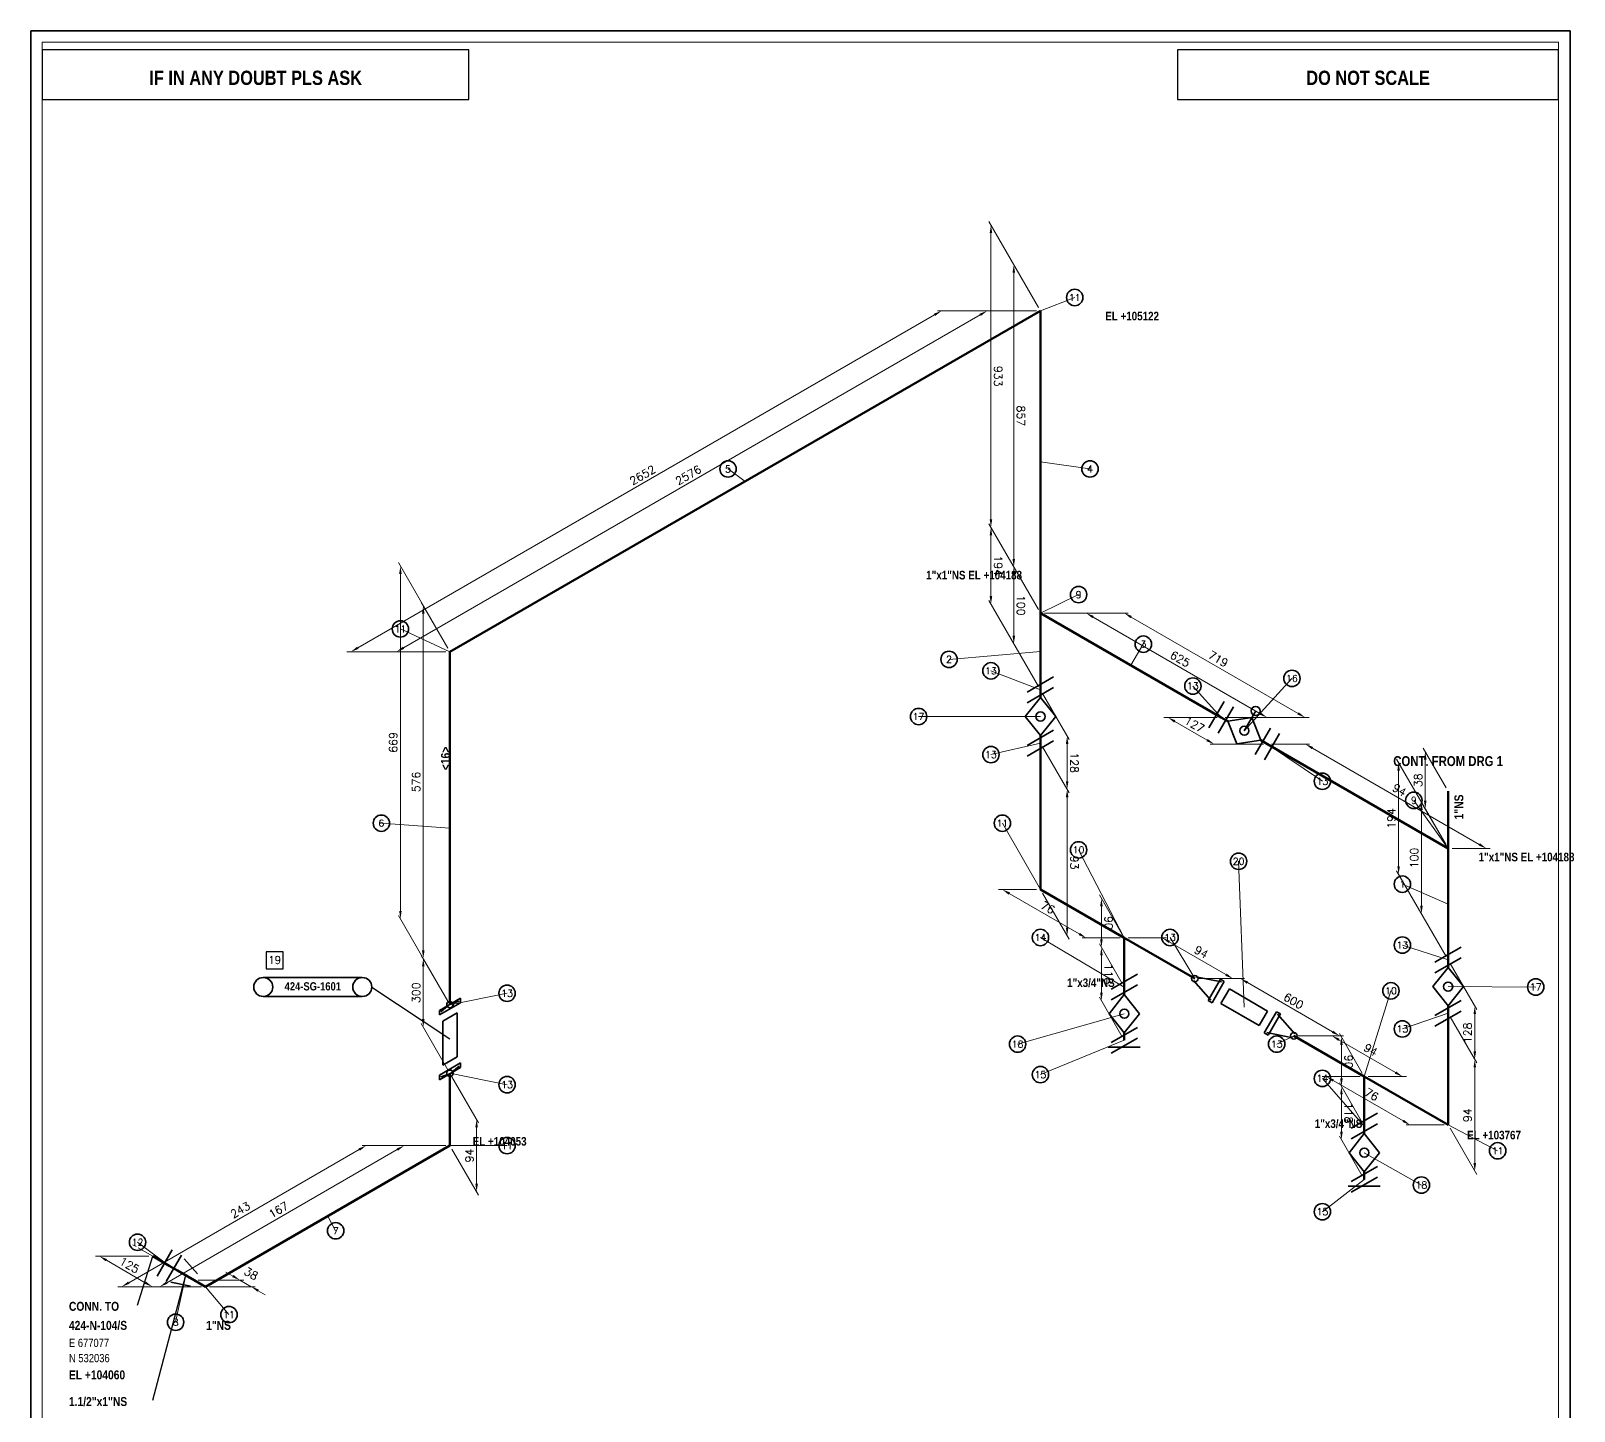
# Model space of a CAD drawing. Header units: millimetres. Extents: x 8 to 413, y 8 to 586.
# Drawn here: x 8 to 413.1, y 223.7 to 586 of the extents above; entities that cross this region are included whole.
import ezdxf
from ezdxf.enums import TextEntityAlignment as Align

# ---------------------------------------------------------------- set-up
doc = ezdxf.new("R2010")
doc.units = ezdxf.units.MM
doc.linetypes.add('CENTER', pattern=[5.08, 3.175, -0.635, 0.635, -0.635])
for name, color, linetype, lineweight in [('BORDER', 7, 'Continuous', 35), ('CALLOUT', 3, 'Continuous', 35), ('CENTER', 2, 'CENTER', 20), ('COMPONENT', 4, 'Continuous', 50), ('DIM', 2, 'Continuous', 20), ('LABEL', 7, 'Continuous', 20), ('PIPE', 4, 'Continuous', 53), ('TITLE', 7, 'Continuous', 20)]:
    doc.layers.add(name, color=color, linetype=linetype, lineweight=lineweight)
doc.styles.add('CRE_ARIAL_NARROW', font='Arial Narrow.ttf')
doc.styles.add('CRE_ARIAL_NARROW_BOLD', font='Arial Narrow Bold.ttf')
doc.styles.add('CRE_ROMANS', font='romans.shx')
doc.dimstyles.new('CRE_PTFE_DIM', dxfattribs={"dimtxt": 2.1, "dimasz": 2.1, "dimexe": 1.05, "dimexo": 1.05, "dimgap": 0.84, "dimtad": 1, "dimdec": 0, "dimzin": 12, "dimtxsty": 'CRE_ROMANS', "dimcen": 2.5, "dimclrd": 2, "dimclre": 2, "dimclrt": 2, "dimazin": 3, "dimtfac": 1, "dimtmove": 0, "dimatfit": 3, "dimlwd": 20, "dimlwe": 20})

# ---------------------------------------------------------------- blocks, each defined once
blk = doc.blocks.new('_CLOSEDFILLED')
at = {"color": 0, "linetype": 'BYBLOCK'}
blk.add_solid([(-1, 0.16), (0, 0), (-1, -0.16)], dxfattribs=at)
blk = doc.blocks.new('*D1')
at = {"color": 2, "lineweight": 20}
for p, q in [((43.68, 257.38), (104.18, 292.31)), ((116.95, 293.36), (104.95, 293.36)), ((52.81, 256.33), (40.81, 256.33))]:
    blk.add_line(p, q, dxfattribs=at)
at = {"layer": 'Defpoints'}
for p in [(118, 293.36), (41.86, 256.33), (53.86, 256.33)]:
    blk.add_point(p, dxfattribs=at)
at = {"layer": 'DIM', "color": 2, "xscale": 2.1, "yscale": 2.1}
for p, rotation in [((106, 293.36), 29.999999999999993), ((41.86, 256.33), 210)]:
    blk.add_blockref('_CLOSEDFILLED', p, dxfattribs=dict(at, rotation=rotation))
at = {"layer": 'DIM', "color": 2, "insert": (72.98, 276.48), "char_height": 2.1, "attachment_point": 5, "rotation": 30, "style": 'CRE_ROMANS'}
blk.add_mtext('167', dxfattribs=at)
blk = doc.blocks.new('*D2')
at = {"color": 2, "lineweight": 20}
for p, q in [((33.68, 257.38), (94.18, 292.31)), ((116.95, 293.36), (94.95, 293.36)), ((52.81, 256.33), (30.81, 256.33))]:
    blk.add_line(p, q, dxfattribs=at)
at = {"layer": 'Defpoints'}
for p in [(118, 293.36), (31.86, 256.33), (53.86, 256.33)]:
    blk.add_point(p, dxfattribs=at)
at = {"layer": 'DIM', "color": 2, "xscale": 2.1, "yscale": 2.1}
for p, rotation in [((96, 293.36), 29.999999999999993), ((31.86, 256.33), 210)]:
    blk.add_blockref('_CLOSEDFILLED', p, dxfattribs=dict(at, rotation=rotation))
at = {"layer": 'DIM', "color": 2, "insert": (62.98, 276.48), "char_height": 2.1, "attachment_point": 5, "rotation": 30, "style": 'CRE_ROMANS'}
blk.add_mtext('243', dxfattribs=at)
blk = doc.blocks.new('*D3')
at = {"color": 2, "lineweight": 20}
for p, q in [((117.47, 423.91), (110.47, 436.03)), ((111, 344.59), (111, 433.02)), ((117.47, 331.27), (110.47, 343.4))]:
    blk.add_line(p, q, dxfattribs=at)
at = {"layer": 'Defpoints'}
for p in [(118, 423), (111, 342.49), (118, 330.36)]:
    blk.add_point(p, dxfattribs=at)
at = {"layer": 'DIM', "color": 2, "xscale": 2.1, "yscale": 2.1}
for p, rotation in [((111, 435.12), 90), ((111, 342.49), 270)]:
    blk.add_blockref('_CLOSEDFILLED', p, dxfattribs=dict(at, rotation=rotation))
at = {"layer": 'DIM', "color": 2, "insert": (109.11, 388.81), "char_height": 2.1, "attachment_point": 5, "rotation": 90, "style": 'CRE_ROMANS'}
blk.add_mtext('576', dxfattribs=at)
blk = doc.blocks.new('*D4')
at = {"color": 2, "lineweight": 20}
for p, q in [((117.47, 423.91), (104.47, 446.43)), ((105, 354.98), (105, 443.42)), ((117.47, 331.27), (104.47, 353.79))]:
    blk.add_line(p, q, dxfattribs=at)
at = {"layer": 'Defpoints'}
for p in [(118, 423), (105, 352.88), (118, 330.36)]:
    blk.add_point(p, dxfattribs=at)
at = {"layer": 'DIM', "color": 2, "xscale": 2.1, "yscale": 2.1}
for p, rotation in [((105, 445.52), 90), ((105, 352.88), 270)]:
    blk.add_blockref('_CLOSEDFILLED', p, dxfattribs=dict(at, rotation=rotation))
at = {"layer": 'DIM', "color": 2, "insert": (103.11, 399.2), "char_height": 2.1, "attachment_point": 5, "rotation": 90, "style": 'CRE_ROMANS'}
blk.add_mtext('669', dxfattribs=at)
blk = doc.blocks.new('*D5')
at = {"color": 2, "lineweight": 20}
for p, q in [((105.82, 424.05), (257.18, 511.44)), ((271.95, 512.49), (257.95, 512.49)), ((116.95, 423), (102.95, 423))]:
    blk.add_line(p, q, dxfattribs=at)
at = {"layer": 'Defpoints'}
for p in [(273, 512.49), (104, 423), (118, 423)]:
    blk.add_point(p, dxfattribs=at)
at = {"layer": 'DIM', "color": 2, "xscale": 2.1, "yscale": 2.1}
for p, rotation in [((259, 512.49), 29.999999999999986), ((104, 423), 210)]:
    blk.add_blockref('_CLOSEDFILLED', p, dxfattribs=dict(at, rotation=rotation))
at = {"layer": 'DIM', "color": 2, "insert": (180.56, 469.38), "char_height": 2.1, "attachment_point": 5, "rotation": 30, "style": 'CRE_ROMANS'}
blk.add_mtext('2576', dxfattribs=at)
blk = doc.blocks.new('*D6')
at = {"color": 2, "lineweight": 20}
for p, q in [((93.82, 424.05), (245.18, 511.44)), ((271.95, 512.49), (245.95, 512.49)), ((116.95, 423), (90.95, 423))]:
    blk.add_line(p, q, dxfattribs=at)
at = {"layer": 'Defpoints'}
for p in [(273, 512.49), (92, 423), (118, 423)]:
    blk.add_point(p, dxfattribs=at)
at = {"layer": 'DIM', "color": 2, "xscale": 2.1, "yscale": 2.1}
for p, rotation in [((247, 512.49), 29.999999999999986), ((92, 423), 210)]:
    blk.add_blockref('_CLOSEDFILLED', p, dxfattribs=dict(at, rotation=rotation))
at = {"layer": 'DIM', "color": 2, "insert": (168.56, 469.38), "char_height": 2.1, "attachment_point": 5, "rotation": 30, "style": 'CRE_ROMANS'}
blk.add_mtext('2652', dxfattribs=at)
blk = doc.blocks.new('*D7')
at = {"color": 2, "lineweight": 20}
for p, q in [((272.48, 513.4), (265.48, 525.52)), ((266, 522.51), (266, 447.39)), ((272.48, 434.07), (265.48, 446.2))]:
    blk.add_line(p, q, dxfattribs=at)
at = {"layer": 'Defpoints'}
for p in [(266, 524.61), (273, 512.49), (273, 433.16)]:
    blk.add_point(p, dxfattribs=at)
at = {"layer": 'DIM', "color": 2, "xscale": 2.1, "yscale": 2.1}
for p, rotation in [((266, 524.61), 90), ((266, 445.29), -90)]:
    blk.add_blockref('_CLOSEDFILLED', p, dxfattribs=dict(at, rotation=rotation))
at = {"layer": 'DIM', "color": 2, "insert": (267.89, 484.95), "char_height": 2.1, "attachment_point": 5, "rotation": 270, "style": 'CRE_ROMANS'}
blk.add_mtext('857', dxfattribs=at)
blk = doc.blocks.new('*D8')
at = {"color": 2, "lineweight": 20}
for p, q in [((272.48, 513.4), (259.48, 535.92)), ((260, 532.91), (260, 457.78)), ((272.48, 434.07), (259.48, 456.59))]:
    blk.add_line(p, q, dxfattribs=at)
at = {"layer": 'Defpoints'}
for p in [(260, 535.01), (273, 512.49), (273, 433.16)]:
    blk.add_point(p, dxfattribs=at)
at = {"layer": 'DIM', "color": 2, "xscale": 2.1, "yscale": 2.1}
for p, rotation in [((260, 535.01), 90), ((260, 455.68), -90)]:
    blk.add_blockref('_CLOSEDFILLED', p, dxfattribs=dict(at, rotation=rotation))
at = {"layer": 'DIM', "color": 2, "insert": (261.89, 495.34), "char_height": 2.1, "attachment_point": 5, "rotation": 270, "style": 'CRE_ROMANS'}
blk.add_mtext('933', dxfattribs=at)
blk = doc.blocks.new('*D9')
at = {"color": 2, "lineweight": 20}
for p, q in [((274.05, 433.16), (286.05, 433.16)), ((286.82, 432.11), (330.62, 406.82)), ((321.49, 405.77), (333.49, 405.77))]:
    blk.add_line(p, q, dxfattribs=at)
at = {"layer": 'Defpoints'}
for p in [(273, 433.16), (285, 433.16), (320.44, 405.77)]:
    blk.add_point(p, dxfattribs=at)
at = {"layer": 'DIM', "color": 2, "xscale": 2.1, "yscale": 2.1}
for p, rotation in [((285, 433.16), 150.00000000000003), ((332.44, 405.77), -29.99999999999998)]:
    blk.add_blockref('_CLOSEDFILLED', p, dxfattribs=dict(at, rotation=rotation))
at = {"layer": 'DIM', "color": 2, "insert": (309.66, 421.11), "char_height": 2.1, "attachment_point": 5, "rotation": 330, "style": 'CRE_ROMANS'}
blk.add_mtext('625', dxfattribs=at)
blk = doc.blocks.new('*D10')
at = {"color": 2, "lineweight": 20}
for p, q in [((274.05, 433.16), (296.05, 433.16)), ((296.82, 432.11), (340.62, 406.82)), ((321.49, 405.77), (343.49, 405.77))]:
    blk.add_line(p, q, dxfattribs=at)
at = {"layer": 'Defpoints'}
for p in [(273, 433.16), (295, 433.16), (320.44, 405.77)]:
    blk.add_point(p, dxfattribs=at)
at = {"layer": 'DIM', "color": 2, "xscale": 2.1, "yscale": 2.1}
for p, rotation in [((295, 433.16), 150.00000000000003), ((342.44, 405.77), -29.99999999999998)]:
    blk.add_blockref('_CLOSEDFILLED', p, dxfattribs=dict(at, rotation=rotation))
at = {"layer": 'DIM', "color": 2, "insert": (319.66, 421.11), "char_height": 2.1, "attachment_point": 5, "rotation": 330, "style": 'CRE_ROMANS'}
blk.add_mtext('719', dxfattribs=at)
blk = doc.blocks.new('*D11')
at = {"color": 2, "lineweight": 20}
for p, q in [((272.48, 434.07), (265.48, 446.2)), ((266, 443.19), (266, 427.22)), ((272.48, 413.91), (265.48, 426.03))]:
    blk.add_line(p, q, dxfattribs=at)
at = {"layer": 'Defpoints'}
for p in [(266, 445.29), (273, 433.16), (273, 413)]:
    blk.add_point(p, dxfattribs=at)
at = {"layer": 'DIM', "color": 2, "xscale": 2.1, "yscale": 2.1}
for p, rotation in [((266, 445.29), 90), ((266, 425.12), -90)]:
    blk.add_blockref('_CLOSEDFILLED', p, dxfattribs=dict(at, rotation=rotation))
at = {"layer": 'DIM', "color": 2, "insert": (267.89, 435.21), "char_height": 2.1, "attachment_point": 5, "rotation": 270, "style": 'CRE_ROMANS'}
blk.add_mtext('100', dxfattribs=at)
blk = doc.blocks.new('*D12')
at = {"color": 2, "lineweight": 20}
for p, q in [((272.48, 434.07), (259.48, 456.59)), ((260, 453.58), (260, 437.62)), ((272.48, 413.91), (259.48, 436.43))]:
    blk.add_line(p, q, dxfattribs=at)
at = {"layer": 'Defpoints'}
for p in [(260, 455.68), (273, 433.16), (273, 413)]:
    blk.add_point(p, dxfattribs=at)
at = {"layer": 'DIM', "color": 2, "xscale": 2.1, "yscale": 2.1}
for p, rotation in [((260, 455.68), 90), ((260, 435.52), -90)]:
    blk.add_blockref('_CLOSEDFILLED', p, dxfattribs=dict(at, rotation=rotation))
at = {"layer": 'DIM', "color": 2, "insert": (261.89, 445.6), "char_height": 2.1, "attachment_point": 5, "rotation": 270, "style": 'CRE_ROMANS'}
blk.add_mtext('194', dxfattribs=at)
blk = doc.blocks.new('*D13')
at = {"color": 2, "lineweight": 20}
for p, q in [((379.48, 372.3), (372.48, 384.42)), ((373, 356.32), (373, 381.41)), ((379.48, 343.01), (372.48, 355.13))]:
    blk.add_line(p, q, dxfattribs=at)
at = {"layer": 'Defpoints'}
for p in [(380, 371.39), (373, 354.22), (380, 342.1)]:
    blk.add_point(p, dxfattribs=at)
at = {"layer": 'DIM', "color": 2, "xscale": 2.1, "yscale": 2.1}
for p, rotation in [((373, 383.51), 90), ((373, 354.22), 270)]:
    blk.add_blockref('_CLOSEDFILLED', p, dxfattribs=dict(at, rotation=rotation))
at = {"layer": 'DIM', "color": 2, "insert": (371.11, 368.87), "char_height": 2.1, "attachment_point": 5, "rotation": 90, "style": 'CRE_ROMANS'}
blk.add_mtext('100', dxfattribs=at)
blk = doc.blocks.new('*D14')
at = {"color": 2, "lineweight": 20}
for p, q in [((379.48, 372.3), (366.48, 394.81)), ((367, 366.71), (367, 391.8)), ((379.48, 343.01), (366.48, 365.52))]:
    blk.add_line(p, q, dxfattribs=at)
at = {"layer": 'Defpoints'}
for p in [(380, 371.39), (367, 364.61), (380, 342.1)]:
    blk.add_point(p, dxfattribs=at)
at = {"layer": 'DIM', "color": 2, "xscale": 2.1, "yscale": 2.1}
for p, rotation in [((367, 393.9), 90), ((367, 364.61), 270)]:
    blk.add_blockref('_CLOSEDFILLED', p, dxfattribs=dict(at, rotation=rotation))
at = {"layer": 'DIM', "color": 2, "insert": (365.11, 379.26), "char_height": 2.1, "attachment_point": 5, "rotation": 90, "style": 'CRE_ROMANS'}
blk.add_mtext('194', dxfattribs=at)
blk = doc.blocks.new('*D15')
at = {"color": 2, "lineweight": 20}
for p, q in [((117.47, 331.27), (110.47, 343.4)), ((111, 326.59), (111, 340.39)), ((117.47, 313.27), (110.47, 325.4))]:
    blk.add_line(p, q, dxfattribs=at)
at = {"layer": 'Defpoints'}
for p in [(118, 330.36), (111, 324.49), (118, 312.36)]:
    blk.add_point(p, dxfattribs=at)
at = {"layer": 'DIM', "color": 2, "xscale": 2.1, "yscale": 2.1}
for p, rotation in [((111, 342.49), 90), ((111, 324.49), 270)]:
    blk.add_blockref('_CLOSEDFILLED', p, dxfattribs=dict(at, rotation=rotation))
at = {"layer": 'DIM', "color": 2, "insert": (109.11, 333.49), "char_height": 2.1, "attachment_point": 5, "rotation": 90, "style": 'CRE_ROMANS'}
blk.add_mtext('300', dxfattribs=at)
blk = doc.blocks.new('*D16')
at = {"color": 2, "lineweight": 20}
for p, q in [((319.39, 405.77), (305.39, 405.77)), ((308.26, 404.72), (316.74, 399.82)), ((331.51, 398.77), (317.51, 398.77))]:
    blk.add_line(p, q, dxfattribs=at)
at = {"layer": 'Defpoints'}
for p in [(306.44, 405.77), (320.44, 405.77), (332.56, 398.77)]:
    blk.add_point(p, dxfattribs=at)
at = {"layer": 'DIM', "color": 2, "xscale": 2.1, "yscale": 2.1}
for p, rotation in [((306.44, 405.77), 149.99999999999991), ((318.56, 398.77), -30.00000000000008)]:
    blk.add_blockref('_CLOSEDFILLED', p, dxfattribs=dict(at, rotation=rotation))
at = {"layer": 'DIM', "color": 2, "insert": (313.45, 403.91), "char_height": 2.1, "attachment_point": 5, "rotation": 330, "style": 'CRE_ROMANS'}
blk.add_mtext('127', dxfattribs=at)
blk = doc.blocks.new('*D17')
at = {"color": 2, "lineweight": 20}
for p, q in [((333.61, 398.77), (343.61, 398.77)), ((344.38, 397.72), (388.18, 372.44)), ((381.05, 371.39), (391.05, 371.39))]:
    blk.add_line(p, q, dxfattribs=at)
at = {"layer": 'Defpoints'}
for p in [(332.56, 398.77), (342.56, 398.77), (380, 371.39)]:
    blk.add_point(p, dxfattribs=at)
at = {"layer": 'DIM', "color": 2, "xscale": 2.1, "yscale": 2.1}
for p, rotation in [((342.56, 398.77), 150.00000000000003), ((390, 371.39), -29.99999999999998)]:
    blk.add_blockref('_CLOSEDFILLED', p, dxfattribs=dict(at, rotation=rotation))
at = {"layer": 'DIM', "color": 2, "insert": (367.23, 386.72), "char_height": 2.1, "attachment_point": 5, "rotation": 330, "style": 'CRE_ROMANS'}
blk.add_mtext('94', dxfattribs=at)
blk = doc.blocks.new('*D18')
at = {"color": 2, "lineweight": 20}
for p, q in [((379.48, 387.3), (373.48, 397.69)), ((374, 383.88), (374, 394.68)), ((379.48, 372.3), (373.48, 382.69))]:
    blk.add_line(p, q, dxfattribs=at)
at = {"layer": 'Defpoints'}
for p in [(380, 386.39), (374, 381.78), (380, 371.39)]:
    blk.add_point(p, dxfattribs=at)
at = {"layer": 'DIM', "color": 2, "xscale": 2.1, "yscale": 2.1}
for p, rotation in [((374, 396.78), 90), ((374, 381.78), 270)]:
    blk.add_blockref('_CLOSEDFILLED', p, dxfattribs=dict(at, rotation=rotation))
at = {"layer": 'DIM', "color": 2, "insert": (372.11, 389.28), "char_height": 2.1, "attachment_point": 5, "rotation": 90, "style": 'CRE_ROMANS'}
blk.add_mtext('38', dxfattribs=at)
blk = doc.blocks.new('*D19')
at = {"color": 2, "lineweight": 20}
for p, q in [((273.52, 412.09), (280.52, 399.97)), ((273.52, 398.09), (280.52, 385.97)), ((280, 398.78), (280, 388.98))]:
    blk.add_line(p, q, dxfattribs=at)
at = {"layer": 'Defpoints'}
for p in [(273, 413), (273, 399), (280, 400.88)]:
    blk.add_point(p, dxfattribs=at)
at = {"layer": 'DIM', "color": 2, "xscale": 2.1, "yscale": 2.1}
for p, rotation in [((280, 400.88), 90), ((280, 386.88), -90)]:
    blk.add_blockref('_CLOSEDFILLED', p, dxfattribs=dict(at, rotation=rotation))
at = {"layer": 'DIM', "color": 2, "insert": (281.89, 393.88), "char_height": 2.1, "attachment_point": 5, "rotation": 270, "style": 'CRE_ROMANS'}
blk.add_mtext('128', dxfattribs=at)
blk = doc.blocks.new('*D20')
at = {"color": 2, "lineweight": 20}
for p, q in [((380.52, 341.19), (387.52, 329.06)), ((380.52, 327.19), (387.52, 315.06)), ((387, 318.07), (387, 327.87))]:
    blk.add_line(p, q, dxfattribs=at)
at = {"layer": 'Defpoints'}
for p in [(380, 342.1), (380, 328.1), (387, 315.97)]:
    blk.add_point(p, dxfattribs=at)
at = {"layer": 'DIM', "color": 2, "xscale": 2.1, "yscale": 2.1}
for p, rotation in [((387, 329.97), 90), ((387, 315.97), 270)]:
    blk.add_blockref('_CLOSEDFILLED', p, dxfattribs=dict(at, rotation=rotation))
at = {"layer": 'DIM', "color": 2, "insert": (385.11, 322.97), "char_height": 2.1, "attachment_point": 5, "rotation": 90, "style": 'CRE_ROMANS'}
blk.add_mtext('128', dxfattribs=at)
blk = doc.blocks.new('*D21')
at = {"color": 2, "lineweight": 20}
for p, q in [((296.05, 347.88), (306.05, 347.88)), ((306.82, 346.83), (321.69, 338.24)), ((314.56, 337.19), (324.56, 337.19))]:
    blk.add_line(p, q, dxfattribs=at)
at = {"layer": 'Defpoints'}
for p in [(295, 347.88), (305, 347.88), (313.51, 337.19)]:
    blk.add_point(p, dxfattribs=at)
at = {"layer": 'DIM', "color": 2, "xscale": 2.1, "yscale": 2.1}
for p, rotation in [((305, 347.88), 150), ((323.51, 337.19), -30.000000000000004)]:
    blk.add_blockref('_CLOSEDFILLED', p, dxfattribs=dict(at, rotation=rotation))
at = {"layer": 'DIM', "color": 2, "insert": (315.2, 344.17), "char_height": 2.1, "attachment_point": 5, "rotation": 330, "style": 'CRE_ROMANS'}
blk.add_mtext('94', dxfattribs=at)
blk = doc.blocks.new('*D22')
at = {"color": 2, "lineweight": 20}
for p, q in [((314.56, 337.19), (326.56, 337.19)), ((327.33, 336.14), (349.67, 323.24)), ((340.54, 322.19), (352.54, 322.19))]:
    blk.add_line(p, q, dxfattribs=at)
at = {"layer": 'Defpoints'}
for p in [(313.51, 337.19), (325.51, 337.19), (339.49, 322.19)]:
    blk.add_point(p, dxfattribs=at)
at = {"layer": 'DIM', "color": 2, "xscale": 2.1, "yscale": 2.1}
for p, rotation in [((325.51, 337.19), 150), ((351.49, 322.19), -29.999999999999996)]:
    blk.add_blockref('_CLOSEDFILLED', p, dxfattribs=dict(at, rotation=rotation))
at = {"layer": 'DIM', "color": 2, "insert": (339.45, 331.33), "char_height": 2.1, "attachment_point": 5, "rotation": 330, "style": 'CRE_ROMANS'}
blk.add_mtext('600', dxfattribs=at)
blk = doc.blocks.new('*D23')
at = {"color": 2, "lineweight": 20}
for p, q in [((340.54, 322.19), (350.54, 322.19)), ((351.31, 321.14), (366.18, 312.56)), ((359.05, 311.51), (369.05, 311.51))]:
    blk.add_line(p, q, dxfattribs=at)
at = {"layer": 'Defpoints'}
for p in [(339.49, 322.19), (349.49, 322.19), (358, 311.51)]:
    blk.add_point(p, dxfattribs=at)
at = {"layer": 'DIM', "color": 2, "xscale": 2.1, "yscale": 2.1}
for p, rotation in [((349.49, 322.19), 150), ((368, 311.51), -30.000000000000004)]:
    blk.add_blockref('_CLOSEDFILLED', p, dxfattribs=dict(at, rotation=rotation))
at = {"layer": 'DIM', "color": 2, "insert": (359.69, 318.49), "char_height": 2.1, "attachment_point": 5, "rotation": 330, "style": 'CRE_ROMANS'}
blk.add_mtext('94', dxfattribs=at)
blk = doc.blocks.new('*D24')
at = {"color": 2, "lineweight": 20}
for p, q in [((273.52, 398.09), (280.52, 385.97)), ((280, 384.78), (280, 350.56)), ((273.52, 359.67), (280.52, 347.55))]:
    blk.add_line(p, q, dxfattribs=at)
at = {"layer": 'Defpoints'}
for p in [(273, 399), (280, 386.88), (273, 360.58)]:
    blk.add_point(p, dxfattribs=at)
at = {"layer": 'DIM', "color": 2, "xscale": 2.1, "yscale": 2.1}
for p, rotation in [((280, 386.88), 90), ((280, 348.46), -90)]:
    blk.add_blockref('_CLOSEDFILLED', p, dxfattribs=dict(at, rotation=rotation))
at = {"layer": 'DIM', "color": 2, "insert": (281.89, 367.67), "char_height": 2.1, "attachment_point": 5, "rotation": 270, "style": 'CRE_ROMANS'}
blk.add_mtext('93', dxfattribs=at)
blk = doc.blocks.new('*D25')
at = {"color": 2, "lineweight": 20}
for p, q in [((271.95, 360.58), (261.95, 360.58)), ((264.82, 359.53), (283.18, 348.93)), ((293.95, 347.88), (283.95, 347.88))]:
    blk.add_line(p, q, dxfattribs=at)
at = {"layer": 'Defpoints'}
for p in [(263, 360.58), (273, 360.58), (295, 347.88)]:
    blk.add_point(p, dxfattribs=at)
at = {"layer": 'DIM', "color": 2, "xscale": 2.1, "yscale": 2.1}
for p, rotation in [((263, 360.58), 150.00000000000003), ((285, 347.88), -29.99999999999998)]:
    blk.add_blockref('_CLOSEDFILLED', p, dxfattribs=dict(at, rotation=rotation))
at = {"layer": 'DIM', "color": 2, "insert": (274.94, 355.87), "char_height": 2.1, "attachment_point": 5, "rotation": 330, "style": 'CRE_ROMANS'}
blk.add_mtext('76', dxfattribs=at)
blk = doc.blocks.new('*D26')
at = {"color": 2, "lineweight": 20}
for p, q in [((356.95, 311.51), (346.95, 311.51)), ((349.82, 310.46), (368.18, 299.86)), ((378.95, 298.81), (368.95, 298.81))]:
    blk.add_line(p, q, dxfattribs=at)
at = {"layer": 'Defpoints'}
for p in [(348, 311.51), (358, 311.51), (380, 298.81)]:
    blk.add_point(p, dxfattribs=at)
at = {"layer": 'DIM', "color": 2, "xscale": 2.1, "yscale": 2.1}
for p, rotation in [((348, 311.51), 150.00000000000003), ((370, 298.81), -29.99999999999998)]:
    blk.add_blockref('_CLOSEDFILLED', p, dxfattribs=dict(at, rotation=rotation))
at = {"layer": 'DIM', "color": 2, "insert": (359.94, 306.79), "char_height": 2.1, "attachment_point": 5, "rotation": 330, "style": 'CRE_ROMANS'}
blk.add_mtext('76', dxfattribs=at)
blk = doc.blocks.new('*D27')
at = {"color": 2, "lineweight": 20}
for p, q in [((380.52, 327.19), (387.52, 315.06)), ((387, 288.78), (387, 313.87)), ((380.52, 297.9), (387.52, 285.77))]:
    blk.add_line(p, q, dxfattribs=at)
at = {"layer": 'Defpoints'}
for p in [(380, 328.1), (380, 298.81), (387, 286.68)]:
    blk.add_point(p, dxfattribs=at)
at = {"layer": 'DIM', "color": 2, "xscale": 2.1, "yscale": 2.1}
for p, rotation in [((387, 315.97), 90), ((387, 286.68), 270)]:
    blk.add_blockref('_CLOSEDFILLED', p, dxfattribs=dict(at, rotation=rotation))
at = {"layer": 'DIM', "color": 2, "insert": (385.11, 301.33), "char_height": 2.1, "attachment_point": 5, "rotation": 90, "style": 'CRE_ROMANS'}
blk.add_mtext('94', dxfattribs=at)
blk = doc.blocks.new('*D28')
at = {"color": 2, "lineweight": 20}
for p, q in [((294.48, 348.79), (288.48, 359.18)), ((289, 356.17), (289, 347.49)), ((294.48, 335.91), (288.48, 346.3))]:
    blk.add_line(p, q, dxfattribs=at)
at = {"layer": 'Defpoints'}
for p in [(289, 358.27), (295, 347.88), (295, 335)]:
    blk.add_point(p, dxfattribs=at)
at = {"layer": 'DIM', "color": 2, "xscale": 2.1, "yscale": 2.1}
for p, rotation in [((289, 358.27), 90), ((289, 345.39), -90)]:
    blk.add_blockref('_CLOSEDFILLED', p, dxfattribs=dict(at, rotation=rotation))
at = {"layer": 'DIM', "color": 2, "insert": (290.89, 351.83), "char_height": 2.1, "attachment_point": 5, "rotation": 270, "style": 'CRE_ROMANS'}
blk.add_mtext('90', dxfattribs=at)
blk = doc.blocks.new('*D29')
at = {"color": 2, "lineweight": 20}
for p, q in [((294.48, 335.91), (288.48, 346.3)), ((289, 343.29), (289, 333.49)), ((294.48, 321.91), (288.48, 332.3))]:
    blk.add_line(p, q, dxfattribs=at)
at = {"layer": 'Defpoints'}
for p in [(289, 345.39), (295, 335), (295, 321)]:
    blk.add_point(p, dxfattribs=at)
at = {"layer": 'DIM', "color": 2, "xscale": 2.1, "yscale": 2.1}
for p, rotation in [((289, 345.39), 90), ((289, 331.39), -90)]:
    blk.add_blockref('_CLOSEDFILLED', p, dxfattribs=dict(at, rotation=rotation))
at = {"layer": 'DIM', "color": 2, "insert": (290.89, 338.39), "char_height": 2.1, "attachment_point": 5, "rotation": 270, "style": 'CRE_ROMANS'}
blk.add_mtext('118', dxfattribs=at)
blk = doc.blocks.new('*D30')
at = {"color": 2, "lineweight": 20}
for p, q in [((357.47, 312.42), (351.47, 322.81)), ((352, 319.8), (352, 310.99)), ((357.47, 299.41), (351.47, 309.8))]:
    blk.add_line(p, q, dxfattribs=at)
at = {"layer": 'Defpoints'}
for p in [(352, 321.9), (358, 311.51), (358, 298.5)]:
    blk.add_point(p, dxfattribs=at)
at = {"layer": 'DIM', "color": 2, "xscale": 2.1, "yscale": 2.1}
for p, rotation in [((352, 321.9), 90), ((352, 308.89), -90)]:
    blk.add_blockref('_CLOSEDFILLED', p, dxfattribs=dict(at, rotation=rotation))
at = {"layer": 'DIM', "color": 2, "insert": (353.89, 315.4), "char_height": 2.1, "attachment_point": 5, "rotation": 270, "style": 'CRE_ROMANS'}
blk.add_mtext('90', dxfattribs=at)
blk = doc.blocks.new('*D31')
at = {"color": 2, "lineweight": 20}
for p, q in [((357.48, 299.41), (351.48, 309.8)), ((352, 306.79), (352, 296.99)), ((357.48, 285.41), (351.48, 295.8))]:
    blk.add_line(p, q, dxfattribs=at)
at = {"layer": 'Defpoints'}
for p in [(352, 308.89), (358, 298.5), (358, 284.5)]:
    blk.add_point(p, dxfattribs=at)
at = {"layer": 'DIM', "color": 2, "xscale": 2.1, "yscale": 2.1}
for p, rotation in [((352, 308.89), 90), ((352, 294.89), -90)]:
    blk.add_blockref('_CLOSEDFILLED', p, dxfattribs=dict(at, rotation=rotation))
at = {"layer": 'DIM', "color": 2, "insert": (353.89, 301.89), "char_height": 2.1, "attachment_point": 5, "rotation": 270, "style": 'CRE_ROMANS'}
blk.add_mtext('118', dxfattribs=at)
blk = doc.blocks.new('*D32')
at = {"color": 2, "lineweight": 20}
for p, q in [((38.95, 264.33), (24.95, 264.33)), ((27.82, 263.28), (38.04, 257.38)), ((52.81, 256.33), (38.81, 256.33))]:
    blk.add_line(p, q, dxfattribs=at)
at = {"layer": 'Defpoints'}
for p in [(26, 264.33), (40, 264.33), (53.86, 256.33)]:
    blk.add_point(p, dxfattribs=at)
at = {"layer": 'DIM', "color": 2, "xscale": 2.1, "yscale": 2.1}
for p, rotation in [((26, 264.33), 150), ((39.86, 256.33), -29.999999999999996)]:
    blk.add_blockref('_CLOSEDFILLED', p, dxfattribs=dict(at, rotation=rotation))
at = {"layer": 'DIM', "color": 2, "insert": (33.87, 261.97), "char_height": 2.1, "attachment_point": 5, "rotation": 330, "style": 'CRE_ROMANS'}
blk.add_mtext('125', dxfattribs=at)
blk = doc.blocks.new('*D33')
at = {"color": 2, "lineweight": 20}
for p, q in [((118.53, 311.45), (125.53, 299.33)), ((125, 283.34), (125, 298.14)), ((118.53, 292.45), (125.53, 280.33))]:
    blk.add_line(p, q, dxfattribs=at)
at = {"layer": 'Defpoints'}
for p in [(118, 312.36), (118, 293.36), (125, 281.24)]:
    blk.add_point(p, dxfattribs=at)
at = {"layer": 'DIM', "color": 2, "xscale": 2.1, "yscale": 2.1}
for p, rotation in [((125, 300.24), 90), ((125, 281.24), 270)]:
    blk.add_blockref('_CLOSEDFILLED', p, dxfattribs=dict(at, rotation=rotation))
at = {"layer": 'DIM', "color": 2, "insert": (123.11, 290.74), "char_height": 2.1, "attachment_point": 5, "rotation": 90, "style": 'CRE_ROMANS'}
blk.add_mtext('94', dxfattribs=at)
blk = doc.blocks.new('*D34')
at = {"color": 2, "lineweight": 20}
for p, q in [((61.01, 259.13), (59.19, 260.18)), ((51.88, 258.08), (63.88, 258.08)), ((54.91, 256.33), (66.91, 256.33)), ((62.83, 258.08), (65.86, 256.33)), ((67.68, 255.28), (69.49, 254.23))]:
    blk.add_line(p, q, dxfattribs=at)
at = {"layer": 'Defpoints'}
for p in [(50.83, 258.08), (53.86, 256.33), (62.83, 258.08)]:
    blk.add_point(p, dxfattribs=at)
at = {"layer": 'DIM', "color": 2, "xscale": 2.1, "yscale": 2.1}
for p, rotation in [((62.83, 258.08), -30.000000000000018), ((65.86, 256.33), 149.99999999999997)]:
    blk.add_blockref('_CLOSEDFILLED', p, dxfattribs=dict(at, rotation=rotation))
at = {"layer": 'DIM', "color": 2, "insert": (65.81, 259.75), "char_height": 2.1, "attachment_point": 5, "rotation": 330, "style": 'CRE_ROMANS'}
blk.add_mtext('38', dxfattribs=at)

msp = doc.modelspace()

# ---------------------------------------------------------------- linework, layer by layer
at = {"layer": 'BORDER', "lineweight": 35}
msp.add_lwpolyline([(8, 8), (412, 8), (412, 586), (8, 586)], close=True, dxfattribs=at)
at = {"layer": 'BORDER', "lineweight": 20}
msp.add_lwpolyline([(11, 11), (409, 11), (409, 583), (11, 583)], close=True, dxfattribs=at)
at = {"layer": 'BORDER', "lineweight": 25}
for points in [[(11, 568), (123, 568), (123, 581), (11, 581)], [(309, 568), (409, 568), (409, 581), (309, 581)]]:
    msp.add_lwpolyline(points, close=True, dxfattribs=at)
at = {"layer": 'CALLOUT', "lineweight": 20}
for p, q in [((282, 516), (273, 512.49)), ((191, 471), (195.5, 467.74)), ((286, 471), (273, 472.83)), ((283, 438), (273, 433.16)), ((105, 429), (118, 423)), ((249, 421), (273, 423.08)), ((300, 425), (296.72, 419.47)), ((260, 418), (273, 413)), ((313, 414), (320.44, 405.77)), ((339, 416), (326.5, 402.27)), ((241, 406), (273, 406)), ((260, 396), (273, 399)), ((347, 389), (332.56, 398.77)), ((371, 384), (380, 371.39)), ((100, 378), (118, 376.68)), ((263, 378), (273, 360.58)), ((283, 371), (295, 347.88)), ((325, 368), (326.5, 329.69)), ((368, 362), (380, 356.74)), ((273, 348), (295, 335)), ((307, 348), (313.51, 337.19)), ((368, 346), (380, 342.1)), ((133, 333.36), (118, 330.36)), ((365, 334), (358, 311.51)), ((403, 335), (380, 335.1)), ((267, 320), (295, 328)), ((368, 324), (380, 328.1)), ((273, 312), (295, 321)), ((335, 320), (339.49, 322.19)), ((133, 309.36), (118, 312.36)), ((347, 311), (358, 298.5)), ((393, 292), (380, 298.81)), ((133, 293.36), (118, 293.36)), ((373, 283), (358, 291.5)), ((347, 276), (358, 284.5)), ((88, 271), (85.93, 274.85)), ((36, 268), (44.33, 261.83)), ((46, 247), (48.66, 259.33)), ((60, 249), (53.86, 256.33))]:
    msp.add_line(p, q, dxfattribs=at)
at = {"layer": 'CALLOUT', "lineweight": 25}
msp.add_line((97.5, 335), (118, 321.36), dxfattribs=at)
msp.add_lwpolyline([(69.8, 339.8), (74.2, 339.8), (74.2, 344.2), (69.8, 344.2)], close=True, dxfattribs=at)
at = {"layer": 'CALLOUT', "lineweight": 35}
for centre in [(282, 516), (191, 471), (286, 471), (283, 438), (105, 429), (300, 425), (249, 421), (260, 418), (339, 416), (313, 414), (241, 406), (260, 396), (347, 389), (371, 384), (100, 378), (263, 378), (283, 371), (325, 368), (368, 362), (273, 348), (307, 348), (368, 346), (403, 335), (133, 333.36), (365, 334), (368, 324), (267, 320), (335, 320), (273, 312), (347, 311), (133, 309.36), (133, 293.36), (393, 292), (373, 283), (347, 276), (88, 271), (36, 268), (60, 249), (46, 247)]:
    msp.add_circle(centre, 2.15, dxfattribs=at)
at = {"layer": 'CENTER', "lineweight": 20}
msp.add_line((40, 264.33), (34.8, 267.33), dxfattribs=at)
at = {"layer": 'COMPONENT', "lineweight": 35}
for p, q in [((269.54, 412.4), (276.46, 416.4)), ((269.54, 409.6), (276.46, 413.6)), ((269, 406), (273, 411)), ((273, 411), (277, 406)), ((317.23, 403.01), (321.23, 409.94)), ((273, 401), (269, 406)), ((277, 406), (273, 401)), ((319.65, 401.61), (323.65, 408.54)), ((322.17, 404.77), (328.5, 405.74)), ((326.5, 402.27), (329.5, 407.47)), ((328.5, 405.74), (330.83, 399.77)), ((269.54, 398.4), (276.46, 402.4)), ((324.5, 398.81), (322.17, 404.77)), ((329.35, 396.01), (333.35, 402.94)), ((331.77, 394.61), (335.77, 401.54)), ((269.54, 395.6), (276.46, 399.6)), ((330.83, 399.77), (324.5, 398.81)), ((376.54, 341.5), (383.46, 345.5)), ((376.54, 338.7), (383.46, 342.7)), ((69, 337.5), (95, 337.5)), ((291.54, 334.4), (298.46, 338.4)), ((313.21, 336.68), (317.74, 331.52)), ((313.81, 337.71), (320.54, 336.37)), ((317.02, 331.47), (320.22, 337.02)), ((318.06, 330.87), (321.26, 336.42)), ((321.26, 336.42), (320.22, 337.02)), ((376, 335.1), (380, 340.1)), ((380, 340.1), (384, 335.1)), ((69, 332.5), (95, 332.5)), ((291, 328), (295, 333)), ((291.54, 331.6), (298.46, 335.6)), ((295, 333), (299, 328)), ((320.38, 330.69), (322.58, 334.5)), ((322.58, 334.5), (332.62, 328.7)), ((380, 330.1), (376, 335.1)), ((384, 335.1), (380, 330.1)), ((115.23, 328.86), (120.77, 332.06)), ((115.23, 327.66), (120.77, 330.86)), ((115.23, 328.86), (115.23, 327.66)), ((117.48, 330.06), (115.58, 328.46)), ((116.09, 326.06), (119.91, 328.26)), ((118.52, 330.66), (120.42, 331.26)), ((119.91, 316.66), (119.91, 328.26)), ((120.77, 332.06), (120.77, 330.86)), ((318.06, 330.87), (317.02, 331.47)), ((320.38, 330.69), (330.42, 324.89)), ((330.42, 324.89), (332.62, 328.7)), ((331.74, 322.97), (334.94, 328.52)), ((335.98, 327.92), (334.94, 328.52)), ((376.54, 327.5), (383.46, 331.5)), ((376.54, 324.7), (383.46, 328.7)), ((116.09, 314.46), (116.09, 326.06)), ((295, 323), (291, 328)), ((291.54, 320.4), (298.46, 324.4)), ((299, 328), (295, 323)), ((332.78, 322.37), (335.98, 327.92)), ((339.79, 322.71), (335.26, 327.87)), ((291.54, 317.6), (298.46, 321.6)), ((332.78, 322.37), (331.74, 322.97)), ((339.19, 321.68), (332.46, 323.02)), ((116.09, 314.46), (119.91, 316.66)), ((290.8, 319.2), (299.2, 319.2)), ((115.23, 311.86), (120.77, 315.06)), ((115.23, 310.66), (120.77, 313.86)), ((117.48, 312.06), (115.58, 311.46)), ((118.52, 312.66), (120.42, 314.26)), ((120.77, 315.06), (120.77, 313.86)), ((115.23, 311.86), (115.23, 310.66)), ((354.54, 297.9), (361.46, 301.9)), ((354, 291.5), (358, 296.5)), ((354.54, 295.1), (361.46, 299.1)), ((358, 296.5), (362, 291.5)), ((358, 286.5), (354, 291.5)), ((354.54, 283.9), (361.46, 287.9)), ((362, 291.5), (358, 286.5)), ((354.54, 281.1), (361.46, 285.1)), ((353.8, 282.7), (362.2, 282.7)), ((41.12, 259.07), (45.12, 265.99)), ((43.54, 257.67), (47.54, 264.59)), ((48.25, 263.61), (51.78, 259.73)), ((44.75, 257.55), (49.88, 256.43))]:
    msp.add_line(p, q, dxfattribs=at)
for centre, radius in [((273, 406), 1.2), ((329.5, 407.47), 1.2), ((326.5, 402.27), 1.2), ((69, 335), 2.5), ((95, 335), 2.5), ((313.51, 337.19), 0.85), ((380, 335.1), 1.2), ((118, 330.36), 0.85), ((295, 328), 1.2), ((339.49, 322.19), 0.85), ((118, 312.36), 0.85), ((358, 291.5), 1.2)]:
    msp.add_circle(centre, radius, dxfattribs=at)
at = {"layer": 'LABEL', "lineweight": 25}
for p, q in [((36, 251.5), (40, 264.33)), ((40, 226.5), (48.66, 259.33))]:
    msp.add_line(p, q, dxfattribs=at)
at = {"layer": 'PIPE', "lineweight": 53}
for p, q in [((118, 423), (273, 512.49)), ((273, 512.49), (273, 433.16)), ((273, 433.16), (320.44, 405.77)), ((273, 433.16), (273, 413)), ((118, 330.36), (118, 423)), ((273, 413), (273, 411)), ((320.44, 405.77), (322.17, 404.77)), ((273, 401), (273, 399)), ((273, 399), (273, 360.58)), ((330.83, 399.77), (332.56, 398.77)), ((332.56, 398.77), (380, 371.39)), ((380, 371.39), (380, 386.39)), ((380, 342.1), (380, 371.39)), ((273, 360.58), (295, 347.88)), ((295, 347.88), (313.51, 337.19)), ((295, 347.88), (295, 335)), ((380, 340.1), (380, 342.1)), ((295, 335), (295, 333)), ((380, 328.1), (380, 330.1)), ((380, 298.81), (380, 328.1)), ((295, 323), (295, 321)), ((339.49, 322.19), (358, 311.51)), ((118, 293.36), (118, 312.36)), ((358, 311.51), (380, 298.81)), ((358, 311.51), (358, 298.5)), ((358, 298.5), (358, 296.5)), ((53.86, 256.33), (118, 293.36)), ((358, 286.5), (358, 284.5)), ((40, 264.33), (44.33, 261.83)), ((44.33, 261.83), (46.5, 260.58)), ((46.5, 260.58), (50.83, 258.08)), ((50.83, 258.08), (53.86, 256.33))]:
    msp.add_line(p, q, dxfattribs=at)

# ---------------------------------------------------------------- texts
at = {"layer": 'CALLOUT', "style": 'CRE_ROMANS'}
for s, height, p in [('11', 1.8, (282, 515.1)), ('5', 1.8, (191, 470.1)), ('4', 1.8, (286, 470.1)), ('9', 1.8, (283, 437.1)), ('11', 1.8, (105, 428.1)), ('3', 1.8, (300, 424.1)), ('2', 1.8, (249, 420.1)), ('13', 1.8, (260, 417.1)), ('13', 1.8, (313, 413.1)), ('16', 1.8, (339, 415.1)), ('17', 1.8, (241, 405.1)), ('13', 1.8, (260, 395.1)), ('13', 1.8, (347, 388.1)), ('9', 1.8, (371, 383.1)), ('6', 1.8, (100, 377.1)), ('11', 1.8, (263, 377.1)), ('10', 1.8, (283, 370.1)), ('20', 1.8, (325, 367.1)), ('1', 1.8, (368, 361.1)), ('14', 1.8, (273, 347.1)), ('13', 1.8, (307, 347.1)), ('13', 1.8, (368, 345.1)), ('19', 2, (72, 341.1)), ('13', 1.8, (133, 332.46)), ('10', 1.8, (365, 333.1)), ('17', 1.8, (403, 334.1)), ('13', 1.8, (368, 323.1)), ('18', 1.8, (267, 319.1)), ('13', 1.8, (335, 319.1)), ('15', 1.8, (273, 311.1)), ('13', 1.8, (133, 308.46)), ('14', 1.8, (347, 310.1)), ('11', 1.8, (133, 292.46)), ('11', 1.8, (393, 291.1)), ('18', 1.8, (373, 282.1)), ('15', 1.8, (347, 275.1)), ('7', 1.8, (88, 270.1)), ('12', 1.8, (36, 267.1)), ('8', 1.8, (46, 246.1)), ('11', 1.8, (60, 248.1))]:
    msp.add_text(s, height=height, dxfattribs=at).set_placement(p, align=Align.CENTER)
at = {"layer": 'LABEL'}
for s, height, style, p in [('EL +105122', 2.25, 'CRE_ARIAL_NARROW_BOLD', (290, 510)), ('1"x1"NS EL +104188', 2.25, 'CRE_ARIAL_NARROW_BOLD', (243, 442)), ('1"x1"NS EL +104188', 2.25, 'CRE_ARIAL_NARROW_BOLD', (388, 368)), ('1"x3/4"NS', 2.25, 'CRE_ARIAL_NARROW_BOLD', (280, 335)), ('1"x3/4"NS', 2.25, 'CRE_ARIAL_NARROW_BOLD', (345, 298)), ('EL +103767', 2.25, 'CRE_ARIAL_NARROW_BOLD', (385, 295)), ('EL +104053', 2.25, 'CRE_ARIAL_NARROW_BOLD', (124, 293.36)), ('CONN. TO', 2.35, 'CRE_ARIAL_NARROW_BOLD', (18, 250)), ('424-N-104/S', 2.35, 'CRE_ARIAL_NARROW_BOLD', (18, 245)), ('1"NS', 2.35, 'CRE_ARIAL_NARROW_BOLD', (54, 245)), ('E 677077', 2.15, 'CRE_ARIAL_NARROW', (18, 240.5)), ('N 532036', 2.15, 'CRE_ARIAL_NARROW', (18, 236.5)), ('EL +104060', 2.35, 'CRE_ARIAL_NARROW_BOLD', (18, 232)), ('1.1/2"x1"NS', 2.35, 'CRE_ARIAL_NARROW_BOLD', (18, 225))]:
    msp.add_text(s, height=height, dxfattribs=dict(at, style=style)).set_placement(p)
at = {"layer": 'LABEL', "style": 'CRE_ARIAL_NARROW_BOLD'}
msp.add_text('<16>', height=2.35, rotation=90, dxfattribs=at).set_placement((118, 395), align=Align.CENTER)
for s, height, p in [('CONT. FROM DRG 1', 2.6, (380, 393)), ('424-SG-1601', 2.15, (82, 334.1))]:
    msp.add_text(s, height=height, dxfattribs=at).set_placement(p, align=Align.CENTER)
msp.add_text('1"NS', height=2.35, rotation=90, dxfattribs=at).set_placement((384, 379))
at = {"layer": 'TITLE', "style": 'CRE_ARIAL_NARROW_BOLD'}
for s, p in [('IF IN ANY DOUBT PLS ASK', (67, 571.8)), ('DO NOT SCALE', (359, 571.8))]:
    msp.add_text(s, height=3.75, dxfattribs=at).set_placement(p, align=Align.CENTER)

# ---------------------------------------------------------------- dimensions: what is measured, and where the dimension line sits
at = {"layer": 'DIM', "lineweight": 20}
for base, p1, p2, angle, text, picture, middle, slant in [((260, 535.01), (273, 512.49), (273, 433.16), 270, '933', '*D8', (261.89, 495.34), 30), ((266, 524.61), (273, 512.49), (273, 433.16), 270, '857', '*D7', (267.89, 484.95), 30), ((92, 423), (118, 423), (273, 512.49), 30, '2652', '*D6', (168.56, 469.38), 150), ((104, 423), (118, 423), (273, 512.49), 30, '2576', '*D5', (180.56, 469.38), 150), ((260, 455.68), (273, 433.16), (273, 413), 270, '194', '*D12', (261.89, 445.6), 30), ((105, 352.88), (118, 330.36), (118, 423), 90, '669', '*D4', (103.11, 399.2), 30), ((266, 445.29), (273, 433.16), (273, 413), 270, '100', '*D11', (267.89, 435.21), 30), ((111, 342.49), (118, 330.36), (118, 423), 90, '576', '*D3', (109.11, 388.81), 30), ((285, 433.16), (273, 433.16), (320.44, 405.77), 330, '625', '*D9', (309.66, 421.11), 30), ((295, 433.16), (273, 433.16), (320.44, 405.77), 330, '719', '*D10', (319.66, 421.11), 30), ((280, 400.88), (273, 413), (273, 399), 270, '128', '*D19', (281.89, 393.88), 30), ((306.44, 405.77), (320.44, 405.77), (332.56, 398.77), 330, '127', '*D16', (313.45, 403.91), 30), ((280, 386.88), (273, 399), (273, 360.58), 270, '93', '*D24', (281.89, 367.67), 30), ((342.56, 398.77), (332.56, 398.77), (380, 371.39), 330, '94', '*D17', (367.23, 386.72), 30), ((374, 381.78), (380, 371.39), (380, 386.39), 90, '38', '*D18', (372.11, 389.28), 30), ((367, 364.61), (380, 342.1), (380, 371.39), 90, '194', '*D14', (365.11, 379.26), 30), ((373, 354.22), (380, 342.1), (380, 371.39), 90, '100', '*D13', (371.11, 368.87), 30), ((263, 360.58), (273, 360.58), (295, 347.88), 330, '76', '*D25', (274.94, 355.87), 30), ((289, 358.27), (295, 347.88), (295, 335), 270, '90', '*D28', (290.89, 351.83), 30), ((289, 345.39), (295, 335), (295, 321), 270, '118', '*D29', (290.89, 338.39), 30), ((305, 347.88), (295, 347.88), (313.51, 337.19), 330, '94', '*D21', (315.2, 344.17), 30), ((111, 324.49), (118, 312.36), (118, 330.36), 90, '300', '*D15', (109.11, 333.49), 30), ((387, 315.97), (380, 328.1), (380, 342.1), 90, '128', '*D20', (385.11, 322.97), 30), ((325.51, 337.19), (313.51, 337.19), (339.49, 322.19), 330, '600', '*D22', (339.45, 331.33), 30), ((387, 286.68), (380, 298.81), (380, 328.1), 90, '94', '*D27', (385.11, 301.33), 30), ((349.49, 322.19), (339.49, 322.19), (358, 311.51), 330, '94', '*D23', (359.69, 318.49), 30), ((352, 321.9), (358, 311.51), (358, 298.5), 270, '90', '*D30', (353.89, 315.4), 30), ((125, 281.24), (118, 293.36), (118, 312.36), 90, '94', '*D33', (123.11, 290.74), 30), ((348, 311.51), (358, 311.51), (380, 298.81), 330, '76', '*D26', (359.94, 306.79), 30), ((352, 308.89), (358, 298.5), (358, 284.5), 270, '118', '*D31', (353.89, 301.89), 30), ((31.86, 256.33), (53.86, 256.33), (118, 293.36), 30, '243', '*D2', (62.98, 276.48), 150), ((41.86, 256.33), (53.86, 256.33), (118, 293.36), 30, '167', '*D1', (72.98, 276.48), 150), ((26, 264.33), (40, 264.33), (53.86, 256.33), 330, '125', '*D32', (33.87, 261.97), 30), ((62.83, 258.08), (50.83, 258.08), (53.86, 256.33), 330, '38', '*D34', (65.81, 259.75), 30)]:
    dim = msp.add_linear_dim(base=base, p1=p1, p2=p2, angle=angle, text=text, dimstyle='CRE_PTFE_DIM', override={"dimtxsty": 'CRE_ROMANS', "dimclrd": 2, "dimclre": 2, "dimclrt": 2}, dxfattribs=at)
    dim.commit()
    dim.dimension.update_dxf_attribs({"geometry": picture, "text_midpoint": middle, "oblique_angle": slant})

doc.saveas('drawing.dxf')
